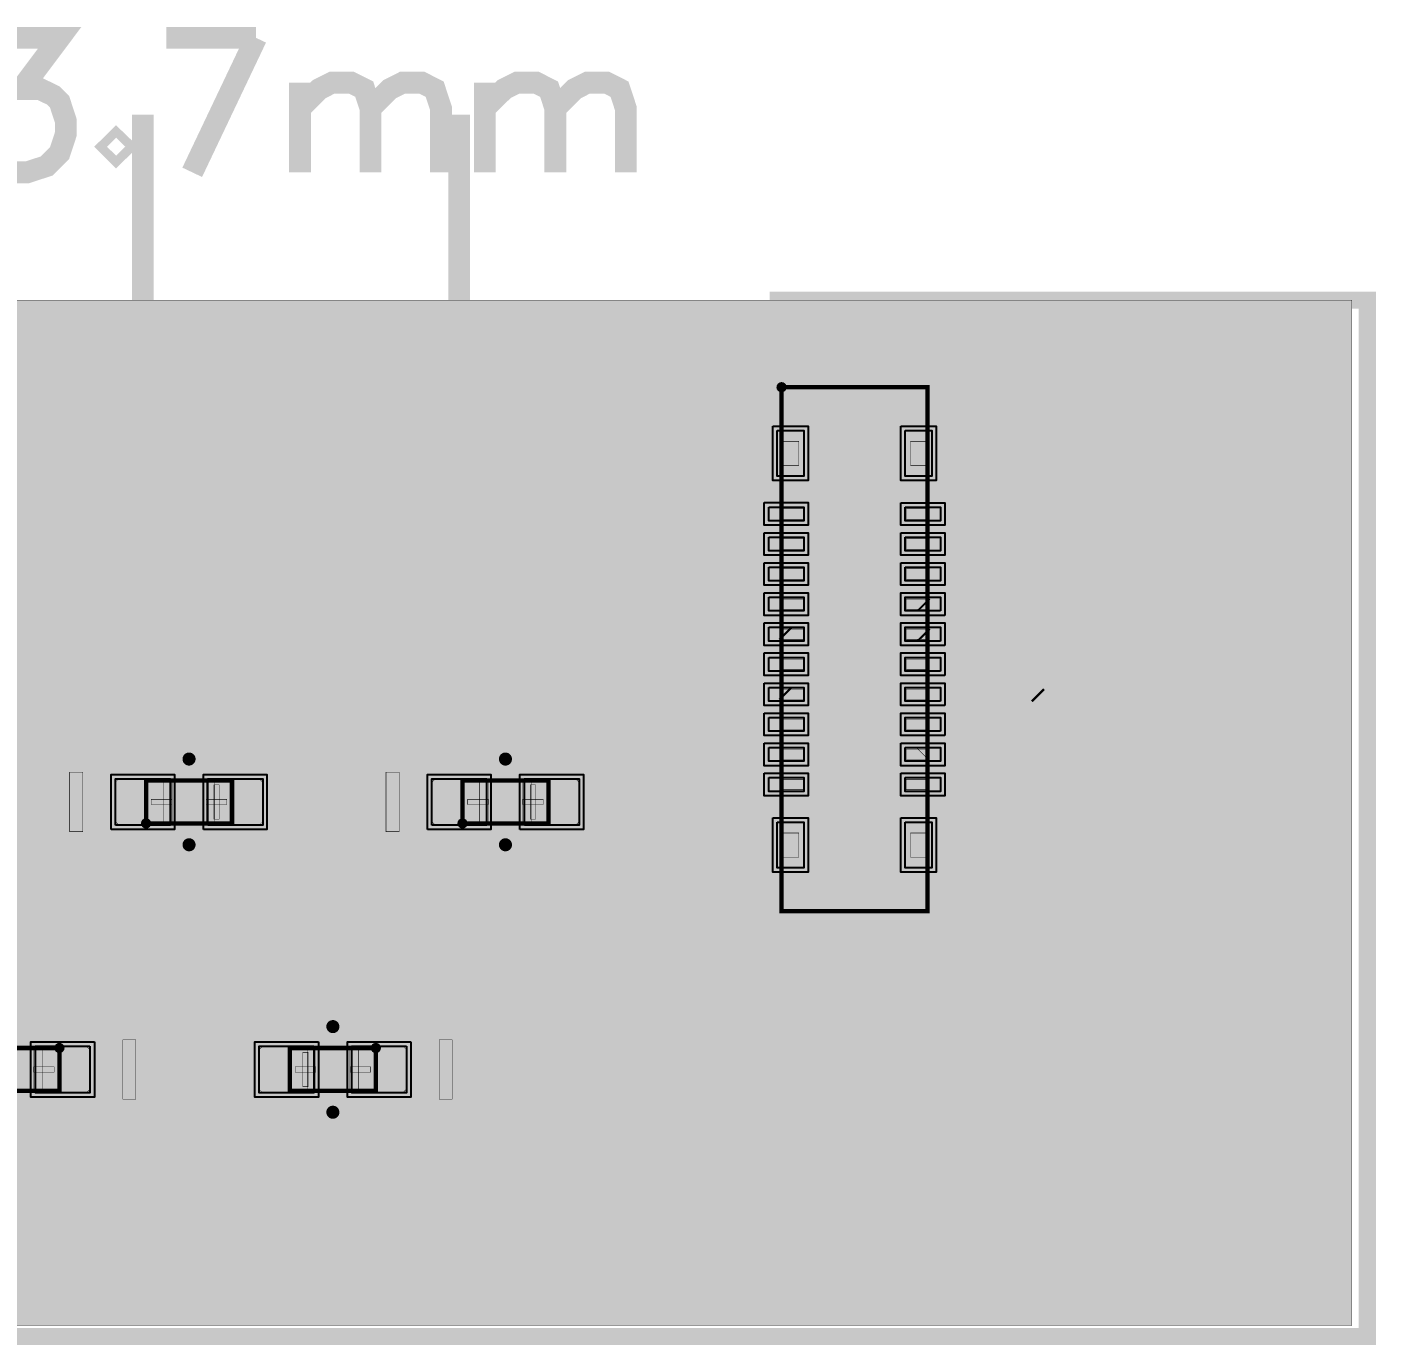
# Model space of a CAD drawing. Header units: millimetres. Extents: x -0.1 to 40.1, y -12.5 to 2.8.
# Drawn here: x 24.4 to 40.11, y -12.55 to 2.8 of the extents above; entities that cross this region are included whole.
import ezdxf

# ---------------------------------------------------------------- set-up
doc = ezdxf.new("R2010")
doc.units = ezdxf.units.MM
doc.header["$MEASUREMENT"] = 0
for name, color, linetype, true_color in [('Board-Outline-Layer', 7, 'Continuous', 0xff00ff), ('Component-Marking-Layer', 7, 'Continuous', 0x66ffcc), ('Component-Shape-Layer', 7, 'Continuous', 0x00cccc), ('Document-Layer', 7, 'Continuous', 0xffffff), ('Pin-Soldering-Layer', 7, 'Continuous', 0xcc9999), ('Top-Layer', 7, 'Continuous', 0xff0000), ('Top-Paste-Mask-Layer', 7, 'Continuous', 0x808080), ('Top-Silkscreen-Layer', 7, 'Continuous', 0xffcc00), ('Top-Solder-Mask-Layer', 7, 'Continuous', 0x800080), ('Top-Stiffener-Layer', 7, 'Continuous', 0xeee666)]:
    doc.layers.add(name, color=color, linetype=linetype, true_color=true_color)

msp = doc.modelspace()

# ---------------------------------------------------------------- hatches: boundary and pattern name
at = {"layer": 'Component-Marking-Layer'}
for points in [[(33.126, -1.395, 1), (33.246, -1.395, 1)], [(33.126, -1.395, 1), (33.246, -1.395, 1)], [(25.729, -6.473, 1), (25.849, -6.473, 1)], [(25.729, -6.473, 1), (25.849, -6.473, 1)], [(29.412, -6.473, 1), (29.532, -6.473, 1)], [(29.412, -6.473, 1), (29.532, -6.473, 1)], [(24.72, -9.088, 1), (24.84, -9.088, 1)], [(24.72, -9.088, 1), (24.84, -9.088, 1)], [(28.403, -9.088, 1), (28.523, -9.088, 1)], [(28.403, -9.088, 1), (28.523, -9.088, 1)]]:
    msp.add_hatch(color=256, dxfattribs=at).paths.add_polyline_path(points)
at = {"layer": 'Document-Layer'}
for points in [[(26.639, -6.423), (26.639, -6.023), (26.579, -6.023), (26.579, -6.423)], [(26.639, -6.423), (26.639, -6.023), (26.579, -6.023), (26.579, -6.423)], [(30.322, -6.423), (30.322, -6.023), (30.262, -6.023), (30.262, -6.423)], [(30.322, -6.423), (30.322, -6.023), (30.262, -6.023), (30.262, -6.423)], [(25.849, -6.253), (25.849, -6.193), (26.089, -6.193), (26.089, -6.253)], [(25.849, -6.253), (25.849, -6.193), (26.089, -6.193), (26.089, -6.253)], [(26.729, -6.253), (26.729, -6.193), (26.489, -6.193), (26.489, -6.253)], [(26.729, -6.253), (26.729, -6.193), (26.489, -6.193), (26.489, -6.253)], [(29.532, -6.253), (29.532, -6.193), (29.772, -6.193), (29.772, -6.253)], [(29.532, -6.253), (29.532, -6.193), (29.772, -6.193), (29.772, -6.253)], [(30.412, -6.253), (30.412, -6.193), (30.172, -6.193), (30.172, -6.253)], [(30.412, -6.253), (30.412, -6.193), (30.172, -6.193), (30.172, -6.253)], [(27.613, -9.138), (27.613, -9.538), (27.673, -9.538), (27.673, -9.138)], [(27.613, -9.138), (27.613, -9.538), (27.673, -9.538), (27.673, -9.138)], [(24.72, -9.308), (24.72, -9.368), (24.48, -9.368), (24.48, -9.308)], [(24.72, -9.308), (24.72, -9.368), (24.48, -9.368), (24.48, -9.308)], [(27.523, -9.308), (27.523, -9.368), (27.763, -9.368), (27.763, -9.308)], [(27.523, -9.308), (27.523, -9.368), (27.763, -9.368), (27.763, -9.308)], [(28.403, -9.308), (28.403, -9.368), (28.163, -9.368), (28.163, -9.308)], [(28.403, -9.308), (28.403, -9.368), (28.163, -9.368), (28.163, -9.308)]]:
    msp.add_hatch(color=256, dxfattribs=at).paths.add_polyline_path(points)
at = {"layer": 'Pin-Soldering-Layer'}
for points in [[(33.386, -2.025), (33.386, -2.305), (33.186, -2.305), (33.186, -2.025)], [(33.386, -2.025), (33.386, -2.305), (33.186, -2.305), (33.186, -2.025)], [(34.886, -2.025), (34.886, -2.305), (34.686, -2.305), (34.686, -2.025)], [(34.886, -2.025), (34.886, -2.305), (34.686, -2.305), (34.686, -2.025)], [(33.436, -2.81), (33.436, -2.93), (33.186, -2.93), (33.186, -2.81)], [(33.436, -2.81), (33.436, -2.93), (33.186, -2.93), (33.186, -2.81)], [(34.886, -2.81), (34.886, -2.93), (34.636, -2.93), (34.636, -2.81)], [(34.886, -2.81), (34.886, -2.93), (34.636, -2.93), (34.636, -2.81)], [(33.436, -3.16), (33.436, -3.28), (33.186, -3.28), (33.186, -3.16)], [(33.436, -3.16), (33.436, -3.28), (33.186, -3.28), (33.186, -3.16)], [(34.886, -3.16), (34.886, -3.28), (34.636, -3.28), (34.636, -3.16)], [(34.886, -3.16), (34.886, -3.28), (34.636, -3.28), (34.636, -3.16)], [(33.436, -3.51), (33.436, -3.63), (33.186, -3.63), (33.186, -3.51)], [(33.436, -3.51), (33.436, -3.63), (33.186, -3.63), (33.186, -3.51)], [(34.886, -3.51), (34.886, -3.63), (34.636, -3.63), (34.636, -3.51)], [(34.886, -3.51), (34.886, -3.63), (34.636, -3.63), (34.636, -3.51)], [(33.436, -3.86), (33.436, -3.98), (33.186, -3.98), (33.186, -3.86)], [(33.436, -3.86), (33.436, -3.98), (33.186, -3.98), (33.186, -3.86)], [(34.636, -3.98), (34.636, -3.86), (34.886, -3.86), (34.886, -3.98)], [(34.636, -3.98), (34.636, -3.86), (34.886, -3.86), (34.886, -3.98)], [(33.436, -4.21), (33.436, -4.33), (33.186, -4.33), (33.186, -4.21)], [(33.436, -4.21), (33.436, -4.33), (33.186, -4.33), (33.186, -4.21)], [(34.636, -4.33), (34.636, -4.21), (34.886, -4.21), (34.886, -4.33)], [(34.636, -4.33), (34.636, -4.21), (34.886, -4.21), (34.886, -4.33)], [(33.436, -4.56), (33.436, -4.68), (33.186, -4.68), (33.186, -4.56)], [(33.436, -4.56), (33.436, -4.68), (33.186, -4.68), (33.186, -4.56)], [(34.636, -4.68), (34.636, -4.56), (34.886, -4.56), (34.886, -4.68)], [(34.636, -4.68), (34.636, -4.56), (34.886, -4.56), (34.886, -4.68)], [(33.436, -4.91), (33.436, -5.03), (33.186, -5.03), (33.186, -4.91)], [(33.436, -4.91), (33.436, -5.03), (33.186, -5.03), (33.186, -4.91)], [(34.636, -5.03), (34.636, -4.91), (34.886, -4.91), (34.886, -5.03)], [(34.636, -5.03), (34.636, -4.91), (34.886, -4.91), (34.886, -5.03)], [(33.436, -5.26), (33.436, -5.38), (33.186, -5.38), (33.186, -5.26)], [(33.436, -5.26), (33.436, -5.38), (33.186, -5.38), (33.186, -5.26)], [(34.636, -5.38), (34.636, -5.26), (34.886, -5.26), (34.886, -5.38)], [(34.636, -5.38), (34.636, -5.26), (34.886, -5.26), (34.886, -5.38)], [(33.436, -5.61), (33.436, -5.73), (33.186, -5.73), (33.186, -5.61)], [(33.436, -5.61), (33.436, -5.73), (33.186, -5.73), (33.186, -5.61)], [(34.886, -5.61), (34.886, -5.73), (34.636, -5.73), (34.636, -5.61)], [(34.886, -5.61), (34.886, -5.73), (34.636, -5.73), (34.636, -5.61)], [(33.436, -5.96), (33.436, -6.08), (33.186, -6.08), (33.186, -5.96)], [(33.436, -5.96), (33.436, -6.08), (33.186, -6.08), (33.186, -5.96)], [(34.886, -5.96), (34.886, -6.08), (34.636, -6.08), (34.636, -5.96)], [(34.886, -5.96), (34.886, -6.08), (34.636, -6.08), (34.636, -5.96)], [(25.789, -6.473), (25.789, -5.973), (25.989, -5.973), (25.989, -6.473)], [(25.789, -6.473), (25.789, -5.973), (25.989, -5.973), (25.989, -6.473)], [(26.789, -6.473), (26.789, -5.973), (26.589, -5.973), (26.589, -6.473)], [(26.789, -6.473), (26.789, -5.973), (26.589, -5.973), (26.589, -6.473)], [(29.472, -6.473), (29.472, -5.973), (29.672, -5.973), (29.672, -6.473)], [(29.472, -6.473), (29.472, -5.973), (29.672, -5.973), (29.672, -6.473)], [(30.472, -6.473), (30.472, -5.973), (30.272, -5.973), (30.272, -6.473)], [(30.472, -6.473), (30.472, -5.973), (30.272, -5.973), (30.272, -6.473)], [(33.386, -6.585), (33.386, -6.865), (33.186, -6.865), (33.186, -6.585)], [(33.386, -6.585), (33.386, -6.865), (33.186, -6.865), (33.186, -6.585)], [(34.886, -6.585), (34.886, -6.865), (34.686, -6.865), (34.686, -6.585)], [(34.886, -6.585), (34.886, -6.865), (34.686, -6.865), (34.686, -6.585)], [(24.78, -9.088), (24.78, -9.588), (24.58, -9.588), (24.58, -9.088)], [(24.78, -9.088), (24.78, -9.588), (24.58, -9.588), (24.58, -9.088)], [(27.463, -9.088), (27.463, -9.588), (27.663, -9.588), (27.663, -9.088)], [(27.463, -9.088), (27.463, -9.588), (27.663, -9.588), (27.663, -9.088)], [(28.463, -9.088), (28.463, -9.588), (28.263, -9.588), (28.263, -9.088)], [(28.463, -9.088), (28.463, -9.588), (28.263, -9.588), (28.263, -9.088)]]:
    msp.add_hatch(color=256, dxfattribs=at).paths.add_polyline_path(points)
at = {"layer": 'Top-Layer'}
for points in [[(33.136, -1.9), (33.446, -1.9), (33.446, -2.43), (33.136, -2.43)], [(34.626, -1.9), (34.936, -1.9), (34.936, -2.43), (34.626, -2.43)], [(33.036, -2.79), (33.446, -2.79), (33.446, -2.95), (33.036, -2.95)], [(34.626, -2.79), (35.036, -2.79), (35.036, -2.95), (34.626, -2.95)], [(33.036, -3.14), (33.446, -3.14), (33.446, -3.3), (33.036, -3.3)], [(34.626, -3.14), (35.036, -3.14), (35.036, -3.3), (34.626, -3.3)], [(33.036, -3.49), (33.446, -3.49), (33.446, -3.65), (33.036, -3.65)], [(34.626, -3.49), (35.036, -3.49), (35.036, -3.65), (34.626, -3.65)], [(33.036, -3.84), (33.446, -3.84), (33.446, -4), (33.036, -4)], [(35.036, -4), (34.626, -4), (34.626, -3.84), (35.036, -3.84)], [(33.036, -4.19), (33.446, -4.19), (33.446, -4.35), (33.036, -4.35)], [(35.036, -4.35), (34.626, -4.35), (34.626, -4.19), (35.036, -4.19)], [(33.036, -4.54), (33.446, -4.54), (33.446, -4.7), (33.036, -4.7)], [(35.036, -4.7), (34.626, -4.7), (34.626, -4.54), (35.036, -4.54)], [(33.036, -4.89), (33.446, -4.89), (33.446, -5.05), (33.036, -5.05)], [(35.036, -5.05), (34.626, -5.05), (34.626, -4.89), (35.036, -4.89)], [(33.036, -5.24), (33.446, -5.24), (33.446, -5.4), (33.036, -5.4)], [(35.036, -5.4), (34.626, -5.4), (34.626, -5.24), (35.036, -5.24)], [(33.036, -5.59), (33.446, -5.59), (33.446, -5.75), (33.036, -5.75)], [(34.626, -5.59), (35.036, -5.59), (35.036, -5.75), (34.626, -5.75)], [(25.433, -6.493), (25.433, -5.953), (26.069, -5.953), (26.069, -6.493)], [(26.509, -6.493), (26.509, -5.953), (27.146, -5.953), (27.146, -6.493)], [(29.116, -6.493), (29.116, -5.953), (29.752, -5.953), (29.752, -6.493)], [(30.192, -6.493), (30.192, -5.953), (30.829, -5.953), (30.829, -6.493)], [(33.036, -5.94), (33.446, -5.94), (33.446, -6.1), (33.036, -6.1)], [(34.626, -5.94), (35.036, -5.94), (35.036, -6.1), (34.626, -6.1)], [(33.136, -6.46), (33.446, -6.46), (33.446, -6.99), (33.136, -6.99)], [(34.626, -6.46), (34.936, -6.46), (34.936, -6.99), (34.626, -6.99)], [(25.136, -9.068), (25.136, -9.608), (24.5, -9.608), (24.5, -9.068)], [(27.743, -9.068), (27.743, -9.608), (27.106, -9.608), (27.106, -9.068)], [(28.819, -9.068), (28.819, -9.608), (28.183, -9.608), (28.183, -9.068)]]:
    msp.add_hatch(color=256, dxfattribs=at).paths.add_polyline_path(points)
at = {"layer": 'Top-Paste-Mask-Layer'}
for points in [[(33.136, -1.9), (33.446, -1.9), (33.446, -2.43), (33.136, -2.43)], [(34.626, -1.9), (34.936, -1.9), (34.936, -2.43), (34.626, -2.43)], [(33.036, -2.79), (33.446, -2.79), (33.446, -2.95), (33.036, -2.95)], [(34.626, -2.79), (35.036, -2.79), (35.036, -2.95), (34.626, -2.95)], [(33.036, -3.14), (33.446, -3.14), (33.446, -3.3), (33.036, -3.3)], [(34.626, -3.14), (35.036, -3.14), (35.036, -3.3), (34.626, -3.3)], [(33.036, -3.49), (33.446, -3.49), (33.446, -3.65), (33.036, -3.65)], [(34.626, -3.49), (35.036, -3.49), (35.036, -3.65), (34.626, -3.65)], [(33.036, -3.84), (33.446, -3.84), (33.446, -4), (33.036, -4)], [(35.036, -4), (34.626, -4), (34.626, -3.84), (35.036, -3.84)], [(33.036, -4.19), (33.446, -4.19), (33.446, -4.35), (33.036, -4.35)], [(35.036, -4.35), (34.626, -4.35), (34.626, -4.19), (35.036, -4.19)], [(33.036, -4.54), (33.446, -4.54), (33.446, -4.7), (33.036, -4.7)], [(35.036, -4.7), (34.626, -4.7), (34.626, -4.54), (35.036, -4.54)], [(33.036, -4.89), (33.446, -4.89), (33.446, -5.05), (33.036, -5.05)], [(35.036, -5.05), (34.626, -5.05), (34.626, -4.89), (35.036, -4.89)], [(33.036, -5.24), (33.446, -5.24), (33.446, -5.4), (33.036, -5.4)], [(35.036, -5.4), (34.626, -5.4), (34.626, -5.24), (35.036, -5.24)], [(33.036, -5.59), (33.446, -5.59), (33.446, -5.75), (33.036, -5.75)], [(34.626, -5.59), (35.036, -5.59), (35.036, -5.75), (34.626, -5.75)], [(26.091, -6.453), (26.091, -5.993), (26.051, -5.953), (25.473, -5.953), (25.433, -5.993), (25.433, -6.453), (25.473, -6.493), (26.051, -6.493)], [(26.091, -6.453), (26.091, -5.993), (26.051, -5.953), (25.473, -5.953), (25.433, -5.993), (25.433, -6.453), (25.473, -6.493), (26.051, -6.493)], [(26.487, -6.453), (26.487, -5.993), (26.527, -5.953), (27.106, -5.953), (27.146, -5.993), (27.146, -6.453), (27.106, -6.493), (26.527, -6.493)], [(26.487, -6.453), (26.487, -5.993), (26.527, -5.953), (27.106, -5.953), (27.146, -5.993), (27.146, -6.453), (27.106, -6.493), (26.527, -6.493)], [(29.774, -6.453), (29.774, -5.993), (29.734, -5.953), (29.156, -5.953), (29.116, -5.993), (29.116, -6.453), (29.156, -6.493), (29.734, -6.493)], [(29.774, -6.453), (29.774, -5.993), (29.734, -5.953), (29.156, -5.953), (29.116, -5.993), (29.116, -6.453), (29.156, -6.493), (29.734, -6.493)], [(30.17, -6.453), (30.17, -5.993), (30.21, -5.953), (30.789, -5.953), (30.829, -5.993), (30.829, -6.453), (30.789, -6.493), (30.21, -6.493)], [(30.17, -6.453), (30.17, -5.993), (30.21, -5.953), (30.789, -5.953), (30.829, -5.993), (30.829, -6.453), (30.789, -6.493), (30.21, -6.493)], [(33.036, -5.94), (33.446, -5.94), (33.446, -6.1), (33.036, -6.1)], [(34.626, -5.94), (35.036, -5.94), (35.036, -6.1), (34.626, -6.1)], [(33.136, -6.46), (33.446, -6.46), (33.446, -6.99), (33.136, -6.99)], [(34.626, -6.46), (34.936, -6.46), (34.936, -6.99), (34.626, -6.99)], [(24.478, -9.108), (24.478, -9.568), (24.518, -9.608), (25.096, -9.608), (25.136, -9.568), (25.136, -9.108), (25.096, -9.068), (24.518, -9.068)], [(24.478, -9.108), (24.478, -9.568), (24.518, -9.608), (25.096, -9.608), (25.136, -9.568), (25.136, -9.108), (25.096, -9.068), (24.518, -9.068)], [(27.765, -9.108), (27.765, -9.568), (27.725, -9.608), (27.146, -9.608), (27.106, -9.568), (27.106, -9.108), (27.146, -9.068), (27.725, -9.068)], [(27.765, -9.108), (27.765, -9.568), (27.725, -9.608), (27.146, -9.608), (27.106, -9.568), (27.106, -9.108), (27.146, -9.068), (27.725, -9.068)], [(28.161, -9.108), (28.161, -9.568), (28.201, -9.608), (28.779, -9.608), (28.819, -9.568), (28.819, -9.108), (28.779, -9.068), (28.201, -9.068)], [(28.161, -9.108), (28.161, -9.568), (28.201, -9.608), (28.779, -9.608), (28.819, -9.568), (28.819, -9.108), (28.779, -9.068), (28.201, -9.068)]]:
    msp.add_hatch(color=256, dxfattribs=at).paths.add_polyline_path(points)
at = {"layer": 'Top-Silkscreen-Layer'}
for points in [[(25.052, -6.569), (25.052, -5.877), (24.899, -5.877), (24.899, -6.569)], [(25.052, -6.569), (25.052, -5.877), (24.899, -5.877), (24.899, -6.569)], [(28.735, -6.569), (28.735, -5.877), (28.582, -5.877), (28.582, -6.569)], [(28.735, -6.569), (28.735, -5.877), (28.582, -5.877), (28.582, -6.569)], [(25.517, -8.992), (25.517, -9.684), (25.67, -9.684), (25.67, -8.992)], [(25.517, -8.992), (25.517, -9.684), (25.67, -9.684), (25.67, -8.992)], [(29.2, -8.992), (29.2, -9.684), (29.353, -9.684), (29.353, -8.992)], [(29.2, -8.992), (29.2, -9.684), (29.353, -9.684), (29.353, -8.992)]]:
    msp.add_hatch(color=256, dxfattribs=at).paths.add_polyline_path(points)
at = {"layer": 'Top-Solder-Mask-Layer'}
for points in [[(33.085, -1.849), (33.497, -1.849), (33.497, -2.481), (33.085, -2.481)], [(34.575, -1.849), (34.987, -1.849), (34.987, -2.481), (34.575, -2.481)], [(32.985, -2.739), (33.497, -2.739), (33.497, -3.001), (32.985, -3.001)], [(34.575, -2.74), (35.087, -2.74), (35.087, -3.001), (34.575, -3.001)], [(32.985, -3.089), (33.497, -3.089), (33.497, -3.351), (32.985, -3.351)], [(34.575, -3.09), (35.087, -3.09), (35.087, -3.351), (34.575, -3.351)], [(32.985, -3.439), (33.497, -3.439), (33.497, -3.701), (32.985, -3.701)], [(34.575, -3.439), (35.087, -3.439), (35.087, -3.701), (34.575, -3.701)], [(32.985, -3.789), (33.497, -3.789), (33.497, -4.051), (32.985, -4.051)], [(35.087, -4.051), (34.575, -4.051), (34.575, -3.789), (35.087, -3.789)], [(32.985, -4.139), (33.497, -4.139), (33.497, -4.401), (32.985, -4.401)], [(35.087, -4.401), (34.575, -4.401), (34.575, -4.139), (35.087, -4.139)], [(32.985, -4.489), (33.497, -4.489), (33.497, -4.751), (32.985, -4.751)], [(35.087, -4.751), (34.575, -4.751), (34.575, -4.489), (35.087, -4.489)], [(32.985, -4.839), (33.497, -4.839), (33.497, -5.101), (32.985, -5.101)], [(35.087, -5.101), (34.575, -5.101), (34.575, -4.839), (35.087, -4.839)], [(32.985, -5.189), (33.497, -5.189), (33.497, -5.451), (32.985, -5.451)], [(35.087, -5.451), (34.575, -5.451), (34.575, -5.189), (35.087, -5.189)], [(32.985, -5.539), (33.497, -5.539), (33.497, -5.801), (32.985, -5.801)], [(34.575, -5.539), (35.087, -5.539), (35.087, -5.801), (34.575, -5.801)], [(25.382, -6.544), (25.382, -5.902), (26.12, -5.902), (26.12, -6.544)], [(26.458, -6.544), (26.458, -5.902), (27.196, -5.902), (27.196, -6.544)], [(29.065, -6.544), (29.065, -5.902), (29.803, -5.902), (29.803, -6.544)], [(30.141, -6.544), (30.141, -5.902), (30.879, -5.902), (30.879, -6.544)], [(32.985, -5.889), (33.497, -5.889), (33.497, -6.151), (32.985, -6.151)], [(34.575, -5.889), (35.087, -5.889), (35.087, -6.151), (34.575, -6.151)], [(33.085, -6.409), (33.497, -6.409), (33.497, -7.041), (33.085, -7.041)], [(34.575, -6.409), (34.987, -6.409), (34.987, -7.041), (34.575, -7.041)], [(25.187, -9.017), (25.187, -9.659), (24.449, -9.659), (24.449, -9.017)], [(27.794, -9.017), (27.794, -9.659), (27.056, -9.659), (27.056, -9.017)], [(28.87, -9.017), (28.87, -9.659), (28.132, -9.659), (28.132, -9.017)]]:
    msp.add_hatch(color=256, dxfattribs=at).paths.add_polyline_path(points)
at = {"layer": 'Top-Stiffener-Layer'}
msp.add_hatch(color=256, dxfattribs=at).paths.add_polyline_path([(0.381, -12.319), (0.381, -0.381), (39.824, -0.381), (39.824, -12.319)])

# ---------------------------------------------------------------- linework, layer by layer
at = {"layer": 'Board-Outline-Layer', "const_width": 0.2}
msp.add_lwpolyline([(0.254, -2.413), (31.242, -2.413), (33.147, -0.508), (33.147, -0.381), (40.005, -0.381), (40.005, -12.446), (0.508, -12.446), (0.254, -12.192)], close=True, dxfattribs=at)
at = {"layer": 'Component-Marking-Layer', "const_width": 0.129}
for points in [[(33.126, -1.395, 1), (33.246, -1.395), (33.246, -1.395, 1), (33.126, -1.395)], [(33.126, -1.395, 1), (33.246, -1.395), (33.246, -1.395, 1), (33.126, -1.395)], [(29.412, -6.473, 1), (29.532, -6.473), (29.532, -6.473, 1), (29.412, -6.473)], [(29.412, -6.473, 1), (29.532, -6.473), (29.532, -6.473, 1), (29.412, -6.473)], [(28.403, -9.088, 1), (28.523, -9.088), (28.523, -9.088, 1), (28.403, -9.088)], [(28.403, -9.088, 1), (28.523, -9.088), (28.523, -9.088, 1), (28.403, -9.088)]]:
    msp.add_lwpolyline(points, format="xyb", dxfattribs=at)
for points in [[(25.729, -6.473, 1), (25.849, -6.473, 1)], [(25.729, -6.473, 1), (25.849, -6.473, 1)], [(24.72, -9.088, 1), (24.84, -9.088, 1)], [(24.72, -9.088, 1), (24.84, -9.088, 1)]]:
    msp.add_lwpolyline(points, format="xyb", close=True, dxfattribs=at)
at = {"layer": 'Component-Shape-Layer', "const_width": 0.0508}
for points in [[(33.186, -1.395), (34.886, -1.395), (34.886, -7.495), (33.186, -7.495)], [(33.186, -1.395), (34.886, -1.395), (34.886, -7.495), (33.186, -7.495)], [(25.789, -6.473), (25.789, -5.973), (26.789, -5.973), (26.789, -6.473)], [(25.789, -6.473), (25.789, -5.973), (26.789, -5.973), (26.789, -6.473)], [(29.472, -6.473), (29.472, -5.973), (30.472, -5.973), (30.472, -6.473)], [(29.472, -6.473), (29.472, -5.973), (30.472, -5.973), (30.472, -6.473)], [(24.78, -9.088), (24.78, -9.588), (23.78, -9.588), (23.78, -9.088)], [(24.78, -9.088), (24.78, -9.588), (23.78, -9.588), (23.78, -9.088)], [(28.463, -9.088), (28.463, -9.588), (27.463, -9.588), (27.463, -9.088)], [(28.463, -9.088), (28.463, -9.588), (27.463, -9.588), (27.463, -9.088)]]:
    msp.add_lwpolyline(points, close=True, dxfattribs=at)
at = {"layer": 'Document-Layer', "const_width": 0.00508}
for points in [[(26.639, -6.423), (26.639, -6.023), (26.579, -6.023), (26.579, -6.423)], [(26.639, -6.423), (26.639, -6.023), (26.579, -6.023), (26.579, -6.423)], [(30.322, -6.423), (30.322, -6.023), (30.262, -6.023), (30.262, -6.423)], [(30.322, -6.423), (30.322, -6.023), (30.262, -6.023), (30.262, -6.423)], [(25.849, -6.253), (25.849, -6.193), (26.089, -6.193), (26.089, -6.253)], [(25.849, -6.253), (25.849, -6.193), (26.089, -6.193), (26.089, -6.253)], [(26.729, -6.253), (26.729, -6.193), (26.489, -6.193), (26.489, -6.253)], [(26.729, -6.253), (26.729, -6.193), (26.489, -6.193), (26.489, -6.253)], [(29.532, -6.253), (29.532, -6.193), (29.772, -6.193), (29.772, -6.253)], [(29.532, -6.253), (29.532, -6.193), (29.772, -6.193), (29.772, -6.253)], [(30.412, -6.253), (30.412, -6.193), (30.172, -6.193), (30.172, -6.253)], [(30.412, -6.253), (30.412, -6.193), (30.172, -6.193), (30.172, -6.253)], [(27.613, -9.138), (27.613, -9.538), (27.673, -9.538), (27.673, -9.138)], [(27.613, -9.138), (27.613, -9.538), (27.673, -9.538), (27.673, -9.138)], [(24.72, -9.308), (24.72, -9.368), (24.48, -9.368), (24.48, -9.308)], [(24.72, -9.308), (24.72, -9.368), (24.48, -9.368), (24.48, -9.308)], [(27.523, -9.308), (27.523, -9.368), (27.763, -9.368), (27.763, -9.308)], [(27.523, -9.308), (27.523, -9.368), (27.763, -9.368), (27.763, -9.308)], [(28.403, -9.308), (28.403, -9.368), (28.163, -9.368), (28.163, -9.308)], [(28.403, -9.308), (28.403, -9.368), (28.163, -9.368), (28.163, -9.308)]]:
    msp.add_lwpolyline(points, close=True, dxfattribs=at)
at = {"layer": 'Pin-Soldering-Layer', "const_width": 0.00508}
for points in [[(33.386, -2.025), (33.386, -2.305), (33.186, -2.305), (33.186, -2.025)], [(33.386, -2.025), (33.386, -2.305), (33.186, -2.305), (33.186, -2.025)], [(34.886, -2.025), (34.886, -2.305), (34.686, -2.305), (34.686, -2.025)], [(34.886, -2.025), (34.886, -2.305), (34.686, -2.305), (34.686, -2.025)], [(33.436, -2.81), (33.436, -2.93), (33.186, -2.93), (33.186, -2.81)], [(33.436, -2.81), (33.436, -2.93), (33.186, -2.93), (33.186, -2.81)], [(34.886, -2.81), (34.886, -2.93), (34.636, -2.93), (34.636, -2.81)], [(34.886, -2.81), (34.886, -2.93), (34.636, -2.93), (34.636, -2.81)], [(33.436, -3.16), (33.436, -3.28), (33.186, -3.28), (33.186, -3.16)], [(33.436, -3.16), (33.436, -3.28), (33.186, -3.28), (33.186, -3.16)], [(34.886, -3.16), (34.886, -3.28), (34.636, -3.28), (34.636, -3.16)], [(34.886, -3.16), (34.886, -3.28), (34.636, -3.28), (34.636, -3.16)], [(33.436, -3.51), (33.436, -3.63), (33.186, -3.63), (33.186, -3.51)], [(33.436, -3.51), (33.436, -3.63), (33.186, -3.63), (33.186, -3.51)], [(34.886, -3.51), (34.886, -3.63), (34.636, -3.63), (34.636, -3.51)], [(34.886, -3.51), (34.886, -3.63), (34.636, -3.63), (34.636, -3.51)], [(33.436, -3.86), (33.436, -3.98), (33.186, -3.98), (33.186, -3.86)], [(33.436, -3.86), (33.436, -3.98), (33.186, -3.98), (33.186, -3.86)], [(34.636, -3.98), (34.636, -3.86), (34.886, -3.86), (34.886, -3.98)], [(34.636, -3.98), (34.636, -3.86), (34.886, -3.86), (34.886, -3.98)], [(33.436, -4.21), (33.436, -4.33), (33.186, -4.33), (33.186, -4.21)], [(33.436, -4.21), (33.436, -4.33), (33.186, -4.33), (33.186, -4.21)], [(34.636, -4.33), (34.636, -4.21), (34.886, -4.21), (34.886, -4.33)], [(34.636, -4.33), (34.636, -4.21), (34.886, -4.21), (34.886, -4.33)], [(33.436, -4.56), (33.436, -4.68), (33.186, -4.68), (33.186, -4.56)], [(33.436, -4.56), (33.436, -4.68), (33.186, -4.68), (33.186, -4.56)], [(34.636, -4.68), (34.636, -4.56), (34.886, -4.56), (34.886, -4.68)], [(34.636, -4.68), (34.636, -4.56), (34.886, -4.56), (34.886, -4.68)], [(33.436, -4.91), (33.436, -5.03), (33.186, -5.03), (33.186, -4.91)], [(33.436, -4.91), (33.436, -5.03), (33.186, -5.03), (33.186, -4.91)], [(34.636, -5.03), (34.636, -4.91), (34.886, -4.91), (34.886, -5.03)], [(34.636, -5.03), (34.636, -4.91), (34.886, -4.91), (34.886, -5.03)], [(33.436, -5.26), (33.436, -5.38), (33.186, -5.38), (33.186, -5.26)], [(33.436, -5.26), (33.436, -5.38), (33.186, -5.38), (33.186, -5.26)], [(34.636, -5.38), (34.636, -5.26), (34.886, -5.26), (34.886, -5.38)], [(34.636, -5.38), (34.636, -5.26), (34.886, -5.26), (34.886, -5.38)], [(33.436, -5.61), (33.436, -5.73), (33.186, -5.73), (33.186, -5.61)], [(33.436, -5.61), (33.436, -5.73), (33.186, -5.73), (33.186, -5.61)], [(34.886, -5.61), (34.886, -5.73), (34.636, -5.73), (34.636, -5.61)], [(34.886, -5.61), (34.886, -5.73), (34.636, -5.73), (34.636, -5.61)], [(33.436, -5.96), (33.436, -6.08), (33.186, -6.08), (33.186, -5.96)], [(33.436, -5.96), (33.436, -6.08), (33.186, -6.08), (33.186, -5.96)], [(34.886, -5.96), (34.886, -6.08), (34.636, -6.08), (34.636, -5.96)], [(34.886, -5.96), (34.886, -6.08), (34.636, -6.08), (34.636, -5.96)], [(25.789, -6.473), (25.789, -5.973), (25.989, -5.973), (25.989, -6.473)], [(25.789, -6.473), (25.789, -5.973), (25.989, -5.973), (25.989, -6.473)], [(26.789, -6.473), (26.789, -5.973), (26.589, -5.973), (26.589, -6.473)], [(26.789, -6.473), (26.789, -5.973), (26.589, -5.973), (26.589, -6.473)], [(29.472, -6.473), (29.472, -5.973), (29.672, -5.973), (29.672, -6.473)], [(29.472, -6.473), (29.472, -5.973), (29.672, -5.973), (29.672, -6.473)], [(30.472, -6.473), (30.472, -5.973), (30.272, -5.973), (30.272, -6.473)], [(30.472, -6.473), (30.472, -5.973), (30.272, -5.973), (30.272, -6.473)], [(33.386, -6.585), (33.386, -6.865), (33.186, -6.865), (33.186, -6.585)], [(33.386, -6.585), (33.386, -6.865), (33.186, -6.865), (33.186, -6.585)], [(34.886, -6.585), (34.886, -6.865), (34.686, -6.865), (34.686, -6.585)], [(34.886, -6.585), (34.886, -6.865), (34.686, -6.865), (34.686, -6.585)], [(24.78, -9.088), (24.78, -9.588), (24.58, -9.588), (24.58, -9.088)], [(24.78, -9.088), (24.78, -9.588), (24.58, -9.588), (24.58, -9.088)], [(27.463, -9.088), (27.463, -9.588), (27.663, -9.588), (27.663, -9.088)], [(27.463, -9.088), (27.463, -9.588), (27.663, -9.588), (27.663, -9.088)], [(28.463, -9.088), (28.463, -9.588), (28.263, -9.588), (28.263, -9.088)], [(28.463, -9.088), (28.463, -9.588), (28.263, -9.588), (28.263, -9.088)]]:
    msp.add_lwpolyline(points, close=True, dxfattribs=at)
at = {"layer": 'Top-Layer'}
for points in [[(33.136, -1.9), (33.446, -1.9), (33.446, -2.43), (33.136, -2.43)], [(34.626, -1.9), (34.936, -1.9), (34.936, -2.43), (34.626, -2.43)], [(33.036, -2.79), (33.446, -2.79), (33.446, -2.95), (33.036, -2.95)], [(34.626, -2.79), (35.036, -2.79), (35.036, -2.95), (34.626, -2.95)], [(33.036, -3.14), (33.446, -3.14), (33.446, -3.3), (33.036, -3.3)], [(34.626, -3.14), (35.036, -3.14), (35.036, -3.3), (34.626, -3.3)], [(33.036, -3.49), (33.446, -3.49), (33.446, -3.65), (33.036, -3.65)], [(34.626, -3.49), (35.036, -3.49), (35.036, -3.65), (34.626, -3.65)], [(33.036, -3.84), (33.446, -3.84), (33.446, -4), (33.036, -4)], [(35.036, -4), (34.626, -4), (34.626, -3.84), (35.036, -3.84)], [(33.036, -4.19), (33.446, -4.19), (33.446, -4.35), (33.036, -4.35)], [(35.036, -4.35), (34.626, -4.35), (34.626, -4.19), (35.036, -4.19)], [(33.036, -4.54), (33.446, -4.54), (33.446, -4.7), (33.036, -4.7)], [(35.036, -4.7), (34.626, -4.7), (34.626, -4.54), (35.036, -4.54)], [(33.036, -4.89), (33.446, -4.89), (33.446, -5.05), (33.036, -5.05)], [(35.036, -5.05), (34.626, -5.05), (34.626, -4.89), (35.036, -4.89)], [(33.036, -5.24), (33.446, -5.24), (33.446, -5.4), (33.036, -5.4)], [(35.036, -5.4), (34.626, -5.4), (34.626, -5.24), (35.036, -5.24)], [(33.036, -5.59), (33.446, -5.59), (33.446, -5.75), (33.036, -5.75)], [(34.626, -5.59), (35.036, -5.59), (35.036, -5.75), (34.626, -5.75)], [(25.433, -6.493), (25.433, -5.953), (26.069, -5.953), (26.069, -6.493)], [(26.509, -6.493), (26.509, -5.953), (27.146, -5.953), (27.146, -6.493)], [(29.116, -6.493), (29.116, -5.953), (29.752, -5.953), (29.752, -6.493)], [(30.192, -6.493), (30.192, -5.953), (30.829, -5.953), (30.829, -6.493)], [(33.036, -5.94), (33.446, -5.94), (33.446, -6.1), (33.036, -6.1)], [(34.626, -5.94), (35.036, -5.94), (35.036, -6.1), (34.626, -6.1)], [(33.136, -6.46), (33.446, -6.46), (33.446, -6.99), (33.136, -6.99)], [(34.626, -6.46), (34.936, -6.46), (34.936, -6.99), (34.626, -6.99)], [(25.136, -9.068), (25.136, -9.608), (24.5, -9.608), (24.5, -9.068)], [(27.743, -9.068), (27.743, -9.608), (27.106, -9.608), (27.106, -9.068)], [(28.819, -9.068), (28.819, -9.608), (28.183, -9.608), (28.183, -9.068)]]:
    msp.add_lwpolyline(points, close=True, dxfattribs=at)
for points, const_width in [([(33.291, -2.165), (33.986, -2.165)], 0.254), ([(34.016, -2.196), (33.986, -2.165)], 0.254), ([(33.986, -2.165), (34.781, -2.165)], 0.254), ([(34.016, -6.725), (34.016, -2.196)], 0.254), ([(33.241, -2.87), (6.655, -2.87)], 0.2), ([(37.305, -2.888), (34.765, -2.888)], 0.2), ([(39.243, -4.826), (37.305, -2.888)], 0.2), ([(33.241, -3.22), (9.988, -3.22)], 0.2), ([(37.129, -3.22), (34.831, -3.22)], 0.2), ([(38.906, -4.997), (37.129, -3.22)], 0.2), ([(33.241, -3.57), (13.448, -3.57)], 0.2), ([(36.971, -3.57), (34.831, -3.57)], 0.2), ([(38.56, -5.159), (36.971, -3.57)], 0.2), ([(33.241, -3.92), (16.527, -3.92)], 0.2), ([(34.848, -3.937), (34.831, -3.92)], 0.2), ([(36.83, -3.937), (34.848, -3.937)], 0.2), ([(38.227, -5.334), (36.83, -3.937)], 0.2), ([(33.223, -4.252), (19.878, -4.252)], 0.2), ([(33.241, -4.27), (33.223, -4.252)], 0.2), ([(34.849, -4.288), (34.831, -4.27)], 0.2), ([(36.673, -4.288), (34.849, -4.288)], 0.2), ([(37.846, -5.461), (36.673, -4.288)], 0.2), ([(33.241, -4.62), (23.193, -4.62)], 0.2), ([(36.497, -4.62), (34.831, -4.62)], 0.2), ([(37.488, -5.611), (36.497, -4.62)], 0.2), ([(26.671, -4.952), (25.654, -5.969)], 0.2), ([(33.223, -4.952), (26.671, -4.952)], 0.2), ([(33.241, -4.97), (33.223, -4.952)], 0.2), ([(39.243, -8.476), (39.243, -4.826)], 0.2), ([(36.16, -4.97), (34.831, -4.97)], 0.2), ([(36.181, -4.991), (36.16, -4.97)], 0.2), ([(36.318, -4.991), (36.181, -4.991)], 0.2), ([(37.084, -5.758), (36.318, -4.991)], 0.2), ([(38.906, -8.338), (38.906, -4.997)], 0.2), ([(38.56, -8.176), (38.56, -5.159)], 0.2), ([(30.113, -5.32), (29.464, -5.969)], 0.2), ([(33.241, -5.32), (30.113, -5.32)], 0.2), ([(36.054, -5.32), (34.831, -5.32)], 0.2), ([(36.703, -5.969), (36.054, -5.32)], 0.2), ([(38.227, -8.001), (38.227, -5.334)], 0.2), ([(37.846, -7.873), (37.846, -5.461)], 0.2), ([(32.004, -6.223), (32.557, -5.67)], 0.254), ([(32.557, -5.67), (32.8, -5.67)], 0.254), ([(32.8, -5.67), (33.241, -5.67)], 0.2), ([(34.835, -5.666), (34.831, -5.67)], 0.2), ([(35.892, -5.666), (34.835, -5.666)], 0.2), ([(36.322, -6.096), (35.892, -5.666)], 0.2), ([(37.488, -7.724), (37.488, -5.611)], 0.2), ([(37.084, -7.62), (37.084, -5.758)], 0.2), ([(25.654, -5.969), (25.654, -6.223)], 0.2), ([(29.464, -5.969), (29.464, -6.223)], 0.2), ([(36.703, -7.493), (36.703, -5.969)], 0.2), ([(26.827, -6.223), (27.843, -7.239)], 0.254), ([(32.004, -6.223), (30.51, -6.223)], 0.2), ([(30.988, -7.239), (32.004, -6.223)], 0.254), ([(36.322, -7.366), (36.322, -6.096)], 0.2), ([(33.291, -6.725), (34.016, -6.725)], 0.254), ([(34.016, -6.725), (34.781, -6.725)], 0.254), ([(24.16, -7.239), (27.843, -7.239)], 0.254), ([(27.843, -7.239), (30.988, -7.239)], 0.254), ([(35.179, -8.509), (36.322, -7.366)], 0.2), ([(34.844, -9.86), (37.084, -7.62)], 0.2), ([(34.858, -9.338), (36.703, -7.493)], 0.2), ([(35.023, -10.189), (37.488, -7.724)], 0.2), ([(35.201, -10.518), (37.846, -7.873)], 0.2), ([(35.381, -10.847), (38.227, -8.001)], 0.2), ([(35.56, -11.176), (38.56, -8.176)], 0.2), ([(35.766, -11.478), (38.906, -8.338)], 0.2), ([(27.907, -8.509), (24.106, -8.509)], 0.2), ([(27.425, -8.992), (27.907, -8.509)], 0.2), ([(27.907, -8.509), (35.179, -8.509)], 0.2), ([(35.908, -11.811), (39.243, -8.476)], 0.2), ([(27.425, -9.338), (27.425, -8.992)], 0.2), ([(24.818, -9.338), (25.34, -9.86)], 0.2), ([(28.501, -9.338), (34.858, -9.338)], 0.2), ([(25.34, -9.86), (34.844, -9.86)], 0.2), ([(22.381, -10.189), (35.023, -10.189)], 0.2), ([(19.027, -10.518), (35.201, -10.518)], 0.2), ([(15.673, -10.847), (35.381, -10.847)], 0.2), ([(12.319, -11.176), (35.56, -11.176)], 0.2), ([(8.938, -11.478), (35.766, -11.478)], 0.2), ([(5.588, -11.811), (35.908, -11.811)], 0.2)]:
    msp.add_lwpolyline(points, dxfattribs=dict(at, const_width=const_width))
at = {"layer": 'Top-Paste-Mask-Layer'}
for points in [[(33.136, -1.9), (33.446, -1.9), (33.446, -2.43), (33.136, -2.43)], [(34.626, -1.9), (34.936, -1.9), (34.936, -2.43), (34.626, -2.43)], [(33.036, -2.79), (33.446, -2.79), (33.446, -2.95), (33.036, -2.95)], [(34.626, -2.79), (35.036, -2.79), (35.036, -2.95), (34.626, -2.95)], [(33.036, -3.14), (33.446, -3.14), (33.446, -3.3), (33.036, -3.3)], [(34.626, -3.14), (35.036, -3.14), (35.036, -3.3), (34.626, -3.3)], [(33.036, -3.49), (33.446, -3.49), (33.446, -3.65), (33.036, -3.65)], [(34.626, -3.49), (35.036, -3.49), (35.036, -3.65), (34.626, -3.65)], [(33.036, -3.84), (33.446, -3.84), (33.446, -4), (33.036, -4)], [(35.036, -4), (34.626, -4), (34.626, -3.84), (35.036, -3.84)], [(33.036, -4.19), (33.446, -4.19), (33.446, -4.35), (33.036, -4.35)], [(35.036, -4.35), (34.626, -4.35), (34.626, -4.19), (35.036, -4.19)], [(33.036, -4.54), (33.446, -4.54), (33.446, -4.7), (33.036, -4.7)], [(35.036, -4.7), (34.626, -4.7), (34.626, -4.54), (35.036, -4.54)], [(33.036, -4.89), (33.446, -4.89), (33.446, -5.05), (33.036, -5.05)], [(35.036, -5.05), (34.626, -5.05), (34.626, -4.89), (35.036, -4.89)], [(33.036, -5.24), (33.446, -5.24), (33.446, -5.4), (33.036, -5.4)], [(35.036, -5.4), (34.626, -5.4), (34.626, -5.24), (35.036, -5.24)], [(33.036, -5.59), (33.446, -5.59), (33.446, -5.75), (33.036, -5.75)], [(34.626, -5.59), (35.036, -5.59), (35.036, -5.75), (34.626, -5.75)], [(33.036, -5.94), (33.446, -5.94), (33.446, -6.1), (33.036, -6.1)], [(34.626, -5.94), (35.036, -5.94), (35.036, -6.1), (34.626, -6.1)], [(33.136, -6.46), (33.446, -6.46), (33.446, -6.99), (33.136, -6.99)], [(34.626, -6.46), (34.936, -6.46), (34.936, -6.99), (34.626, -6.99)]]:
    msp.add_lwpolyline(points, close=True, dxfattribs=at)
at = {"layer": 'Top-Paste-Mask-Layer', "const_width": 0.00508}
for points in [[(26.091, -6.453), (26.091, -5.993), (26.051, -5.953), (25.473, -5.953), (25.433, -5.993), (25.433, -6.453), (25.473, -6.493), (26.051, -6.493)], [(26.091, -6.453), (26.091, -5.993), (26.051, -5.953), (25.473, -5.953), (25.433, -5.993), (25.433, -6.453), (25.473, -6.493), (26.051, -6.493)], [(26.487, -6.453), (26.487, -5.993), (26.527, -5.953), (27.106, -5.953), (27.146, -5.993), (27.146, -6.453), (27.106, -6.493), (26.527, -6.493)], [(26.487, -6.453), (26.487, -5.993), (26.527, -5.953), (27.106, -5.953), (27.146, -5.993), (27.146, -6.453), (27.106, -6.493), (26.527, -6.493)], [(29.774, -6.453), (29.774, -5.993), (29.734, -5.953), (29.156, -5.953), (29.116, -5.993), (29.116, -6.453), (29.156, -6.493), (29.734, -6.493)], [(29.774, -6.453), (29.774, -5.993), (29.734, -5.953), (29.156, -5.953), (29.116, -5.993), (29.116, -6.453), (29.156, -6.493), (29.734, -6.493)], [(30.17, -6.453), (30.17, -5.993), (30.21, -5.953), (30.789, -5.953), (30.829, -5.993), (30.829, -6.453), (30.789, -6.493), (30.21, -6.493)], [(30.17, -6.453), (30.17, -5.993), (30.21, -5.953), (30.789, -5.953), (30.829, -5.993), (30.829, -6.453), (30.789, -6.493), (30.21, -6.493)], [(24.478, -9.108), (24.478, -9.568), (24.518, -9.608), (25.096, -9.608), (25.136, -9.568), (25.136, -9.108), (25.096, -9.068), (24.518, -9.068)], [(24.478, -9.108), (24.478, -9.568), (24.518, -9.608), (25.096, -9.608), (25.136, -9.568), (25.136, -9.108), (25.096, -9.068), (24.518, -9.068)], [(27.765, -9.108), (27.765, -9.568), (27.725, -9.608), (27.146, -9.608), (27.106, -9.568), (27.106, -9.108), (27.146, -9.068), (27.725, -9.068)], [(27.765, -9.108), (27.765, -9.568), (27.725, -9.608), (27.146, -9.608), (27.106, -9.568), (27.106, -9.108), (27.146, -9.068), (27.725, -9.068)], [(28.161, -9.108), (28.161, -9.568), (28.201, -9.608), (28.779, -9.608), (28.819, -9.568), (28.819, -9.108), (28.779, -9.068), (28.201, -9.068)], [(28.161, -9.108), (28.161, -9.568), (28.201, -9.608), (28.779, -9.608), (28.819, -9.568), (28.819, -9.108), (28.779, -9.068), (28.201, -9.068)]]:
    msp.add_lwpolyline(points, close=True, dxfattribs=at)
at = {"layer": 'Top-Silkscreen-Layer'}
for points, const_width in [([(23.961, 2.672), (24.782, 2.672), (24.335, 2.075), (24.558, 2.075), (24.708, 2.002), (24.782, 1.928), (24.855, 1.704), (24.855, 1.554), (24.782, 1.331), (24.632, 1.181), (24.408, 1.107), (24.185, 1.107), (23.961, 1.181), (23.885, 1.255), (23.812, 1.405)], 0.254), ([(26.026, 2.672), (27.07, 2.672)], 0.254), ([(27.07, 2.672), (26.326, 1.107)], 0.254), ([(27.581, 2.151), (27.581, 1.107)], 0.254), ([(27.581, 1.852), (27.804, 2.075), (27.954, 2.151), (28.178, 2.151), (28.328, 2.075), (28.401, 1.852), (28.401, 1.107)], 0.254), ([(28.401, 1.852), (28.625, 2.075), (28.775, 2.151), (28.998, 2.151), (29.148, 2.075), (29.222, 1.852), (29.222, 1.107)], 0.254), ([(29.732, 2.151), (29.732, 1.107)], 0.254), ([(29.732, 1.852), (29.956, 2.075), (30.106, 2.151), (30.329, 2.151), (30.479, 2.075), (30.553, 1.852), (30.553, 1.107)], 0.254), ([(30.553, 1.852), (30.776, 2.075), (30.926, 2.151), (31.15, 2.151), (31.299, 2.075), (31.373, 1.852), (31.373, 1.107)], 0.254), ([(25.751, -6.223), (25.751, 1.778)], 0.254), ([(29.434, -6.223), (29.434, 1.778)], 0.254), ([(25.751, -0.762), (26.487, -0.565)], 0.254), ([(29.434, -0.762), (28.698, -0.565)], 0.254), ([(25.751, -0.762), (26.487, -0.959)], 0.254), ([(25.751, -0.762), (29.434, -0.762)], 0.254), ([(29.434, -0.762), (28.698, -0.959)], 0.254), ([(34.936, -1.366), (33.147, -1.366)], 0.254), ([(33.147, -1.366), (33.147, -1.669)], 0.254), ([(34.936, -1.366), (33.147, -1.366)], 0.254), ([(33.147, -1.366), (33.147, -1.669)], 0.254), ([(34.936, -1.669), (34.936, -1.366)], 0.254), ([(34.936, -1.669), (34.936, -1.366)], 0.254), ([(25.204, -5.877), (25.356, -5.724)], 0.152), ([(25.204, -5.877), (25.356, -5.724)], 0.152), ([(25.356, -5.724), (25.993, -5.724)], 0.152), ([(25.356, -5.724), (25.993, -5.724)], 0.152), ([(27.374, -5.724), (26.585, -5.724)], 0.152), ([(27.374, -5.724), (26.585, -5.724)], 0.152), ([(27.374, -6.722), (27.374, -5.724)], 0.152), ([(27.374, -6.722), (27.374, -5.724)], 0.152), ([(28.887, -5.877), (29.039, -5.724)], 0.152), ([(28.887, -5.877), (29.039, -5.724)], 0.152), ([(29.039, -5.724), (29.676, -5.724)], 0.152), ([(29.039, -5.724), (29.676, -5.724)], 0.152), ([(31.057, -5.724), (30.268, -5.724)], 0.152), ([(31.057, -5.724), (30.268, -5.724)], 0.152), ([(31.057, -6.722), (31.057, -5.724)], 0.152), ([(31.057, -6.722), (31.057, -5.724)], 0.152), ([(25.204, -6.569), (25.204, -5.877)], 0.152), ([(25.204, -6.569), (25.204, -5.877)], 0.152), ([(28.887, -6.569), (28.887, -5.877)], 0.152), ([(28.887, -6.569), (28.887, -5.877)], 0.152), ([(25.356, -6.722), (25.204, -6.569)], 0.152), ([(25.356, -6.722), (25.204, -6.569)], 0.152), ([(29.039, -6.722), (28.887, -6.569)], 0.152), ([(29.039, -6.722), (28.887, -6.569)], 0.152), ([(25.993, -6.722), (25.356, -6.722)], 0.152), ([(25.993, -6.722), (25.356, -6.722)], 0.152), ([(26.585, -6.722), (27.374, -6.722)], 0.152), ([(26.585, -6.722), (27.374, -6.722)], 0.152), ([(29.676, -6.722), (29.039, -6.722)], 0.152), ([(29.676, -6.722), (29.039, -6.722)], 0.152), ([(30.268, -6.722), (31.057, -6.722)], 0.152), ([(30.268, -6.722), (31.057, -6.722)], 0.152), ([(33.136, -7.219), (33.136, -7.493)], 0.254), ([(33.136, -7.219), (33.136, -7.493)], 0.254), ([(34.925, -7.493), (34.925, -7.219)], 0.254), ([(34.925, -7.493), (34.925, -7.219)], 0.254), ([(34.925, -7.493), (33.125, -7.493)], 0.254), ([(34.925, -7.493), (33.125, -7.493)], 0.254), ([(24.576, -8.839), (25.213, -8.839)], 0.152), ([(24.576, -8.839), (25.213, -8.839)], 0.152), ([(25.213, -8.839), (25.365, -8.992)], 0.152), ([(25.213, -8.839), (25.365, -8.992)], 0.152), ([(27.667, -8.839), (26.878, -8.839)], 0.152), ([(26.878, -8.839), (26.878, -9.836)], 0.152), ([(27.667, -8.839), (26.878, -8.839)], 0.152), ([(26.878, -8.839), (26.878, -9.836)], 0.152), ([(28.259, -8.839), (28.896, -8.839)], 0.152), ([(28.259, -8.839), (28.896, -8.839)], 0.152), ([(28.896, -8.839), (29.048, -8.992)], 0.152), ([(28.896, -8.839), (29.048, -8.992)], 0.152), ([(25.365, -8.992), (25.365, -9.684)], 0.152), ([(25.365, -8.992), (25.365, -9.684)], 0.152), ([(29.048, -8.992), (29.048, -9.684)], 0.152), ([(29.048, -8.992), (29.048, -9.684)], 0.152), ([(25.365, -9.684), (25.213, -9.836)], 0.152), ([(25.365, -9.684), (25.213, -9.836)], 0.152), ([(29.048, -9.684), (28.896, -9.836)], 0.152), ([(29.048, -9.684), (28.896, -9.836)], 0.152), ([(25.213, -9.836), (24.576, -9.836)], 0.152), ([(25.213, -9.836), (24.576, -9.836)], 0.152), ([(26.878, -9.836), (27.667, -9.836)], 0.152), ([(26.878, -9.836), (27.667, -9.836)], 0.152), ([(28.896, -9.836), (28.259, -9.836)], 0.152), ([(28.896, -9.836), (28.259, -9.836)], 0.152)]:
    msp.add_lwpolyline(points, dxfattribs=dict(at, const_width=const_width))
for points, const_width in [([(25.44, 1.478), (25.366, 1.405), (25.44, 1.331), (25.516, 1.405)], 0.254), ([(25.052, -6.569), (25.052, -5.877), (24.899, -5.877), (24.899, -6.569)], 0.00508), ([(25.052, -6.569), (25.052, -5.877), (24.899, -5.877), (24.899, -6.569)], 0.00508), ([(28.735, -6.569), (28.735, -5.877), (28.582, -5.877), (28.582, -6.569)], 0.00508), ([(28.735, -6.569), (28.735, -5.877), (28.582, -5.877), (28.582, -6.569)], 0.00508), ([(25.517, -8.992), (25.517, -9.684), (25.67, -9.684), (25.67, -8.992)], 0.00508), ([(25.517, -8.992), (25.517, -9.684), (25.67, -9.684), (25.67, -8.992)], 0.00508), ([(29.2, -8.992), (29.2, -9.684), (29.353, -9.684), (29.353, -8.992)], 0.00508), ([(29.2, -8.992), (29.2, -9.684), (29.353, -9.684), (29.353, -8.992)], 0.00508)]:
    msp.add_lwpolyline(points, close=True, dxfattribs=dict(at, const_width=const_width))
at = {"layer": 'Top-Silkscreen-Layer', "const_width": 0.1}
msp.add_lwpolyline([(32.928, -2.606, 1), (33.068, -2.606), (33.068, -2.606, 1), (32.928, -2.606)], format="xyb", dxfattribs=at)
msp.add_lwpolyline([(32.928, -2.606, 1), (33.068, -2.606), (33.068, -2.606, 1), (32.928, -2.606)], format="xyb", dxfattribs=at)
at = {"layer": 'Top-Silkscreen-Layer', "const_width": 0.0762}
for points in [[(26.251, -5.724, 1), (26.327, -5.724, 1)], [(26.251, -5.724, 1), (26.327, -5.724, 1)], [(29.934, -5.724, 1), (30.01, -5.724, 1)], [(29.934, -5.724, 1), (30.01, -5.724, 1)], [(26.251, -6.722, 1), (26.327, -6.722, 1)], [(26.251, -6.722, 1), (26.327, -6.722, 1)], [(29.934, -6.722, 1), (30.01, -6.722, 1)], [(29.934, -6.722, 1), (30.01, -6.722, 1)], [(27.925, -8.839, 1), (28.001, -8.839, 1)], [(27.925, -8.839, 1), (28.001, -8.839, 1)], [(27.925, -9.836, 1), (28.001, -9.836, 1)], [(27.925, -9.836, 1), (28.001, -9.836, 1)]]:
    msp.add_lwpolyline(points, format="xyb", close=True, dxfattribs=at)
at = {"layer": 'Top-Solder-Mask-Layer'}
for points in [[(33.085, -1.849), (33.497, -1.849), (33.497, -2.481), (33.085, -2.481)], [(34.575, -1.849), (34.987, -1.849), (34.987, -2.481), (34.575, -2.481)], [(32.985, -2.739), (33.497, -2.739), (33.497, -3.001), (32.985, -3.001)], [(34.575, -2.74), (35.087, -2.74), (35.087, -3.001), (34.575, -3.001)], [(32.985, -3.089), (33.497, -3.089), (33.497, -3.351), (32.985, -3.351)], [(34.575, -3.09), (35.087, -3.09), (35.087, -3.351), (34.575, -3.351)], [(32.985, -3.439), (33.497, -3.439), (33.497, -3.701), (32.985, -3.701)], [(34.575, -3.439), (35.087, -3.439), (35.087, -3.701), (34.575, -3.701)], [(32.985, -3.789), (33.497, -3.789), (33.497, -4.051), (32.985, -4.051)], [(35.087, -4.051), (34.575, -4.051), (34.575, -3.789), (35.087, -3.789)], [(32.985, -4.139), (33.497, -4.139), (33.497, -4.401), (32.985, -4.401)], [(35.087, -4.401), (34.575, -4.401), (34.575, -4.139), (35.087, -4.139)], [(32.985, -4.489), (33.497, -4.489), (33.497, -4.751), (32.985, -4.751)], [(35.087, -4.751), (34.575, -4.751), (34.575, -4.489), (35.087, -4.489)], [(32.985, -4.839), (33.497, -4.839), (33.497, -5.101), (32.985, -5.101)], [(35.087, -5.101), (34.575, -5.101), (34.575, -4.839), (35.087, -4.839)], [(32.985, -5.189), (33.497, -5.189), (33.497, -5.451), (32.985, -5.451)], [(35.087, -5.451), (34.575, -5.451), (34.575, -5.189), (35.087, -5.189)], [(32.985, -5.539), (33.497, -5.539), (33.497, -5.801), (32.985, -5.801)], [(34.575, -5.539), (35.087, -5.539), (35.087, -5.801), (34.575, -5.801)], [(25.382, -6.544), (25.382, -5.902), (26.12, -5.902), (26.12, -6.544)], [(26.458, -6.544), (26.458, -5.902), (27.196, -5.902), (27.196, -6.544)], [(29.065, -6.544), (29.065, -5.902), (29.803, -5.902), (29.803, -6.544)], [(30.141, -6.544), (30.141, -5.902), (30.879, -5.902), (30.879, -6.544)], [(32.985, -5.889), (33.497, -5.889), (33.497, -6.151), (32.985, -6.151)], [(34.575, -5.889), (35.087, -5.889), (35.087, -6.151), (34.575, -6.151)], [(33.085, -6.409), (33.497, -6.409), (33.497, -7.041), (33.085, -7.041)], [(34.575, -6.409), (34.987, -6.409), (34.987, -7.041), (34.575, -7.041)], [(25.187, -9.017), (25.187, -9.659), (24.449, -9.659), (24.449, -9.017)], [(27.794, -9.017), (27.794, -9.659), (27.056, -9.659), (27.056, -9.017)], [(28.87, -9.017), (28.87, -9.659), (28.132, -9.659), (28.132, -9.017)]]:
    msp.add_lwpolyline(points, close=True, dxfattribs=at)
at = {"layer": 'Top-Stiffener-Layer', "const_width": 0.00508}
msp.add_lwpolyline([(0.381, -12.319), (0.381, -0.381), (39.824, -0.381), (39.824, -12.319)], close=True, dxfattribs=at)

doc.saveas('drawing.dxf')
